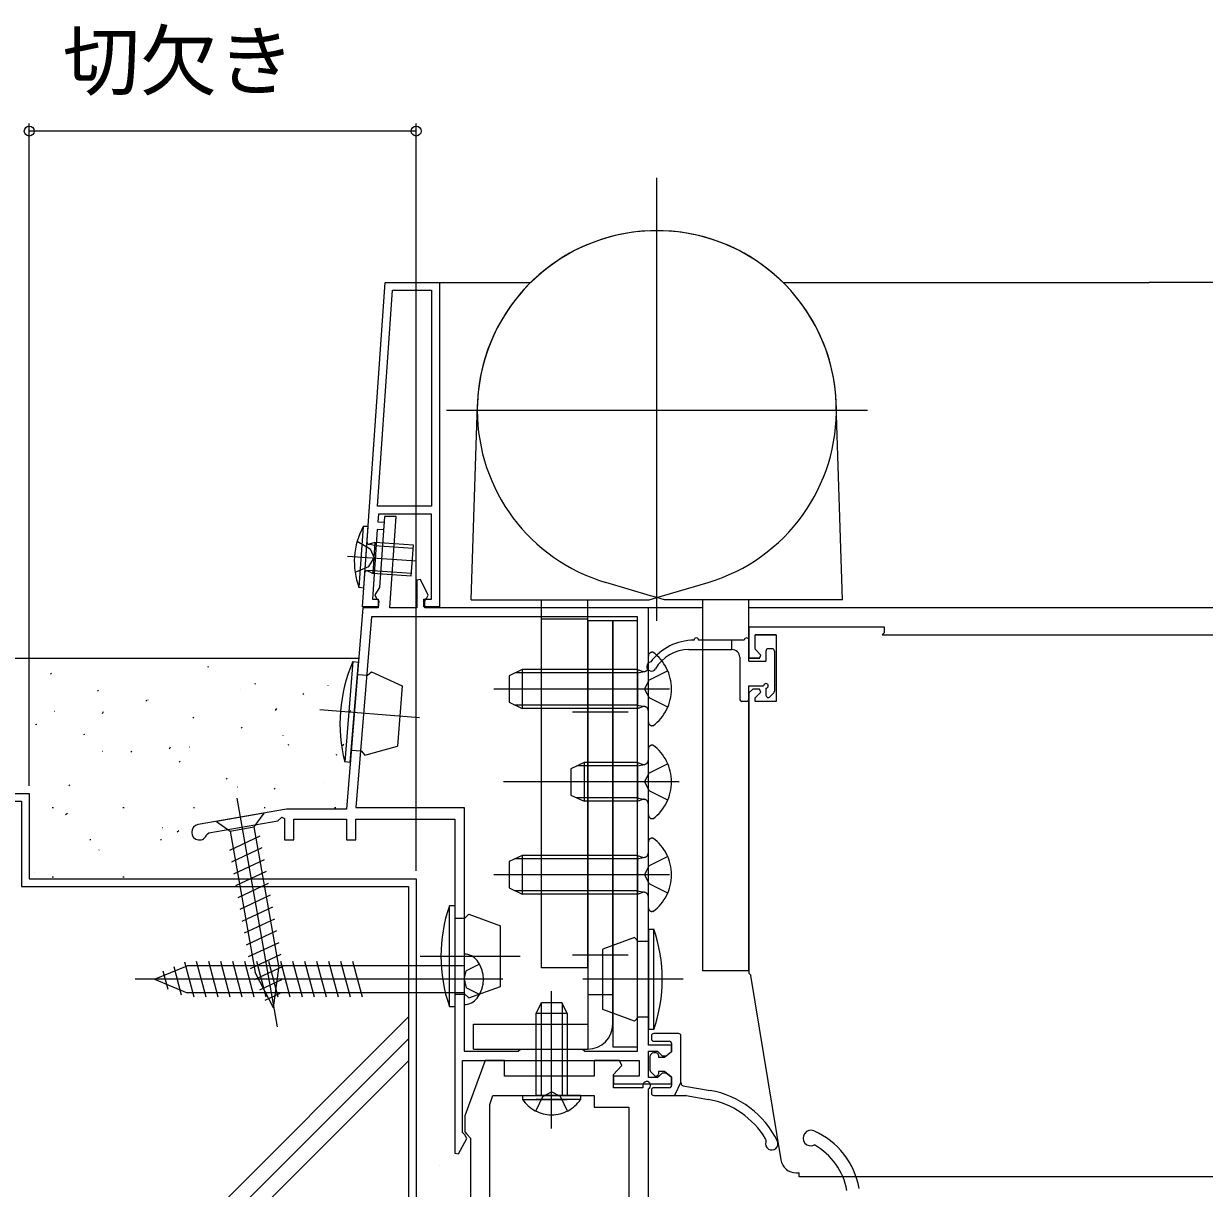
# Model space of a CAD drawing. Units: millimetres, scale not verified. Extents: x -525 to 525, y -783 to 779.
# Drawn here: x -214.7 to -62.2, y -164.8 to -14.4 of the extents above; entities that cross this region are included whole.
import ezdxf
from ezdxf.enums import TextEntityAlignment as Align

# ---------------------------------------------------------------- set-up
doc = ezdxf.new("R2010")
doc.units = ezdxf.units.MM
doc.header["$LTSCALE"] = 4
doc.linetypes.add('DOUBLE_CHAIN2', pattern=[12.8, 9, -1, 0.6, -0.6, 0.6, -1])
for name, color, linetype in [('0-2_YKK_11', 7, 'Continuous'), ('0-3_YKK_11E', 7, 'Continuous'), ('0-4_YKK_12', 2, 'Continuous'), ('0-5_YKK_13', 4, 'Continuous'), ('0-7_YKK_D', 6, 'Continuous'), ('0-9_YSS_K', 3, 'Continuous')]:
    doc.layers.add(name, color=color, linetype=linetype)
doc.styles.add('ＭＳ ゴシック', font='')
doc.styles.get('ＭＳ ゴシック').set_extended_font_data('MS Gothic')

msp = doc.modelspace()

# ---------------------------------------------------------------- linework, layer by layer
at = {"layer": '0-2_YKK_11'}
for points in [[(-170.922, -89.747), (-168, -47.847), (-161, -47.847), (-161, -89.747), (-163, -89.747), (-163, -88.747), (-162, -88.747), (-162, -77.747), (-168.882, -77.747), (-168.952, -78.749), (-168.154, -78.805), (-168.223, -79.803), (-169.021, -79.747), (-169.649, -88.747), (-168.9, -88.747), (-168.9, -89.747)], [(-169.013, -76.747), (-167.067, -48.847), (-162, -48.847), (-162, -76.747)], [(-135.4, -147.147), (-135.4, -91.047), (-169.793, -91.047), (-171.78, -115.647), (-157.8, -115.647), (-157.8, -147.147), (-150.8, -147.147), (-150.5, -146.847), (-142.5, -146.847), (-142.2, -147.147)], [(-154.5, -182.047), (-154.5, -153.998), (-154.08, -152.847), (-141, -152.847), (-141, -154.347), (-136.5, -154.347), (-136.5, -182.047)]]:
    msp.add_lwpolyline(points, close=True, dxfattribs=at)
for points in [[(-134, -146.347), (-134, -89.847), (-162.9, -89.847), (-162.9, -88.939), (-162.65, -88.643), (-162.432, -88.213), (-163.438, -86.201), (-163.9, -86.31), (-163.9, -89.847), (-167.397, -89.847), (-166.597, -78.047), (-168.1, -78.047), (-168.724, -87.249), (-169.349, -88.18), (-169.12, -88.646), (-168.84, -88.966), (-168.9, -89.847), (-170.9, -89.847), (-173, -115.847), (-180.745, -115.847), (-192.174, -117.862)], [(-191.046, -119.148), (-190.812, -118.942), (-181.891, -117.369), (-181.346, -116.912), (-181, -117.074), (-181, -119.847), (-179.8, -119.847), (-179.8, -117.147), (-173, -117.147), (-173, -119.847), (-171.8, -119.847), (-171.8, -117.147), (-159, -117.147), (-159, -160.279), (-158.551, -160.396), (-157.438, -158.393), (-157.7, -157.947), (-158, -157.647), (-158, -148.347), (-135.2, -148.347), (-135.2, -150.347), (-138.5, -150.347), (-138.5, -151.347), (-131, -151.347), (-131, -150.534), (-131.7, -149.947), (-132.2, -149.947), (-132.5, -150.247), (-132.8, -150.547), (-134, -150.547), (-134, -147.147), (-132.8, -147.147), (-132.5, -147.447), (-132.2, -147.747), (-131.7, -147.747), (-131, -147.16), (-131, -146.347), (-134, -146.347)], [(-134.7, -151.547), (-134.7, -151.847), (-138.5, -151.847), (-138.5, -150.147), (-137.443, -148.976), (-137.722, -148.347), (-141, -148.347), (-141, -150.347), (-152.6, -150.347), (-152.6, -148.347), (-155.1, -148.347), (-157.7, -155.476), (-157.7, -157.553), (-157.438, -157.851), (-157, -158.347), (-157, -182.047), (-159, -182.047), (-159, -200.347)], [(-134, -176.347), (-134, -152.005)]]:
    msp.add_lwpolyline(points, dxfattribs=at)
for centre, radius, start, end in [((-192, -118.847), 1, 99.99999, 342.51355), ((-134.2, -151.547), 0.5, 293.57816, 179.99997)]:
    msp.add_arc(centre, radius, start, end, dxfattribs=at)
at = {"layer": '0-3_YKK_11E'}
for p, q in [((-121, -96.347), (-121, -92.347)), ((-117.5, -93.347), (-120.2, -93.347)), ((-119.624, -96.347), (-121, -96.347)), ((-114.902, -162.847), (-114.5, -162.847))]:
    msp.add_line(p, q, dxfattribs=at)
for points in [[(-103.8, -93.347), (-103.5, -93.047), (-103.5, -92.347), (-121, -92.347), (-121, -96.347), (-119.624, -96.347), (-119.464, -95.959), (-120.2, -95.223), (-120.2, -93.347), (-117.5, -93.347), (-117.5, -101.947), (-120.2, -101.947), (-120.2, -101.471), (-119.464, -100.735), (-119.624, -100.347), (-120.5, -100.347), (-121, -100.847)], [(-121, -100.797), (-121, -137.047), (-120.7, -137.347), (-120.8, -137.347), (-116.876, -161.172)]]:
    msp.add_lwpolyline(points, dxfattribs=at)
msp.add_arc((-114.902, -160.847), 2, 189.35298, 270, dxfattribs=at)
at = {"layer": '0-4_YKK_12'}
for p, q in [((-161.5, -47.847), (-149.209, -47.847)), ((-116.591, -47.847), (-69.307, -47.847)), ((-0.501, -47.847), (-69.307, -47.847)), ((-127, -89.847), (-134.5, -89.847)), ((-0.502, -89.847), (-121, -89.847))]:
    msp.add_line(p, q, dxfattribs=at)
at = {"layer": '0-5_YKK_13'}
for p, q in [((-132.9, -91.547), (-132.9, -34.314)), ((-156.9, -88.847), (-156.088, -63.601)), ((-108.9, -88.847), (-109.712, -63.601)), ((-160.1, -64.347), (-105.7, -64.347)), ((-170.842, -79.368), (-171.391, -87.237)), ((-170.197, -79.357), (-170.842, -79.368)), ((-170.754, -87.337), (-170.197, -79.357)), ((-171.62, -81.262), (-169.954, -82.236)), ((-169.365, -81.8), (-170.182, -81.632)), ((-169.339, -81.421), (-170.088, -81.628)), ((-169.954, -82.236), (-169.426, -83.42)), ((-169.339, -81.421), (-169.617, -85.412)), ((-169.365, -81.8), (-164.377, -82.147)), ((-172.895, -83.178), (-163.978, -83.8)), ((-172.895, -83.178), (-163.978, -83.8)), ((-170.113, -84.52), (-169.426, -83.42)), ((-171.898, -85.253), (-170.113, -84.52)), ((-169.591, -85.034), (-170.423, -85.087)), ((-169.617, -85.412), (-170.331, -85.103)), ((-164.629, -85.76), (-169.617, -85.412)), ((-169.591, -85.034), (-164.603, -85.381)), ((-133.71, -88.309), (-139.509, -86.586)), ((-132.9, -88.55), (-126.291, -86.586)), ((-170.754, -87.337), (-171.391, -87.237)), ((-132.9, -88.55), (-133.71, -88.309)), ((-156.9, -88.847), (-133.9, -88.847)), ((-147.8, -136.347), (-147.8, -88.847)), ((-141.8, -136.347), (-141.8, -88.847)), ((-133.9, -88.847), (-132.9, -88.55)), ((-131.9, -88.847), (-132.9, -88.55)), ((-108.9, -88.847), (-131.9, -88.847)), ((-127, -88.847), (-127, -136.747)), ((-121, -95.847), (-121, -88.847)), ((-141.8, -91.347), (-147.8, -91.347)), ((-138.6, -143.647), (-138.6, -91.547)), ((-121.6, -94.047), (-127.5, -94.047)), ((-123.2, -95.247), (-123.2, -94.047)), ((-121, -96.747), (-121, -94.047)), ((-103.8, -93.347), (-69.307, -93.347)), ((-69.307, -93.347), (-0.502, -93.347)), ((-128.75, -95.247), (-123.2, -95.247)), ((-118.8, -95.447), (-118.8, -96.747)), ((-118, -95.147), (-118.5, -95.147)), ((-117.7, -95.447), (-117.7, -100.647)), ((-172.179, -96.811), (-173.226, -109.768)), ((-172.514, -109.826), (-171.467, -96.868)), ((-172.179, -96.811), (-171.467, -96.868)), ((-122.2, -96.247), (-122.2, -101.647)), ((-121, -96.747), (-118.8, -96.747)), ((-165.795, -99.927), (-166.424, -107.717)), ((-131.251, -100.347), (-153.951, -100.347)), ((-121, -101.647), (-121, -99.947)), ((-121, -99.947), (-119.1, -99.947)), ((-118.8, -100.247), (-118.8, -101.147)), ((-121.3, -101.947), (-121.9, -101.947)), ((-121, -136.747), (-121, -100.847)), ((-118.288, -101.359), (-117.788, -100.859)), ((-176.462, -102.986), (-163.572, -104.027)), ((-136.6, -103.347), (-143.8, -103.347)), ((-172.514, -109.826), (-172.385, -108.231)), ((-172.514, -109.826), (-173.226, -109.768)), ((-130, -112.347), (-152.699, -112.347)), ((-187.191, -114.445), (-181.982, -143.989)), ((-183.704, -116.369), (-184.962, -118.164)), ((-188.015, -118.703), (-184.796, -136.955)), ((-184.962, -118.164), (-181.743, -136.417)), ((-184.194, -119.35), (-188.135, -121.188)), ((-183.924, -120.88), (-187.865, -122.717)), ((-183.655, -122.409), (-187.595, -124.246)), ((-183.385, -123.938), (-187.326, -125.776)), ((-131.251, -124.347), (-153.951, -124.347)), ((-183.115, -125.468), (-187.056, -127.305)), ((-182.846, -126.997), (-186.787, -128.834)), ((-182.576, -128.526), (-186.517, -130.364)), ((-159, -128.347), (-159.714, -128.347)), ((-159.714, -141.347), (-159.714, -128.347)), ((-159, -128.347), (-159, -129.947)), ((-159, -128.347), (-159, -141.347)), ((-182.306, -130.055), (-186.247, -131.893)), ((-153.1, -138.755), (-153.1, -130.939)), ((-182.037, -131.585), (-185.978, -133.422)), ((-134, -131.347), (-133.286, -131.347)), ((-134, -131.347), (-134, -132.947)), ((-134, -131.347), (-134, -144.347)), ((-133.286, -144.347), (-133.286, -131.347)), ((-181.767, -133.114), (-185.708, -134.952)), ((-139.9, -141.755), (-139.9, -133.939)), ((-192.684, -140.147), (-193.894, -135.634)), ((-191.132, -140.147), (-192.364, -135.547)), ((-189.579, -140.147), (-190.811, -135.547)), ((-188.026, -140.147), (-189.258, -135.547)), ((-186.473, -140.147), (-187.705, -135.547)), ((-184.92, -140.147), (-186.152, -135.547)), ((-181.497, -134.643), (-185.438, -136.481)), ((-183.367, -140.147), (-184.6, -135.547)), ((-181.814, -140.147), (-183.047, -135.547)), ((-180.261, -140.147), (-181.494, -135.547)), ((-178.708, -140.147), (-179.941, -135.547)), ((-177.155, -140.147), (-178.388, -135.547)), ((-175.602, -140.147), (-176.835, -135.547)), ((-174.05, -140.147), (-175.282, -135.547)), ((-172.497, -140.147), (-173.729, -135.547)), ((-170.944, -140.147), (-172.176, -135.547)), ((-163.486, -134.847), (-150.554, -134.847)), ((-157.8, -134.597), (-157.8, -141.097)), ((-136.6, -134.708), (-143.8, -134.708)), ((-197.8, -137.847), (-193.575, -136.097)), ((-197.8, -137.847), (-193.575, -136.097)), ((-196.053, -139.166), (-196.689, -136.792)), ((-194.306, -139.889), (-195.292, -136.213)), ((-157.8, -136.097), (-193.575, -136.097)), ((-181.228, -136.173), (-184.926, -137.897)), ((-182.416, -141.527), (-184.796, -136.955)), ((-182.416, -141.527), (-184.796, -136.955)), ((-182.416, -141.527), (-181.743, -136.417)), ((-157.8, -137.847), (-157.528, -136.755)), ((-155.808, -135.897), (-157.528, -136.755)), ((-141.8, -136.347), (-147.8, -136.347)), ((-121, -136.747), (-127, -136.747)), ((-152.8, -137.847), (-200.3, -137.847)), ((-197.8, -137.847), (-193.575, -139.597)), ((-181.384, -137.901), (-184.233, -139.229)), ((-157.8, -137.847), (-157.528, -138.939)), ((-129.514, -137.847), (-142.446, -137.847)), ((-157.8, -139.597), (-193.575, -139.597)), ((-181.616, -139.664), (-183.539, -140.561)), ((-155.808, -139.797), (-157.528, -138.939)), ((-146.5, -157.131), (-146.5, -139.363)), ((-138.6, -139.847), (-141.8, -139.847)), ((-159.714, -141.347), (-159, -141.347)), ((-156.6, -143.647), (-141.8, -143.647)), ((-156.6, -146.847), (-156.6, -143.647)), ((-141.8, -143.647), (-141.8, -146.847)), ((-133.286, -144.347), (-134, -144.347)), ((-130.1, -144.847), (-133.3, -144.847)), ((-133.6, -145.147), (-133.6, -145.547)), ((-133.3, -145.847), (-131.3, -145.847)), ((-131, -146.147), (-131, -147.197)), ((-129.8, -151.147), (-129.8, -145.147)), ((-156.6, -146.847), (-141.8, -146.847)), ((-133.8, -147.847), (-133.8, -149.547)), ((-133, -147.347), (-133.3, -147.347)), ((-132.7, -147.647), (-132.7, -147.947)), ((-131.9, -147.947), (-132.7, -147.947)), ((-131, -147.197), (-131.9, -147.947)), ((-133.212, -150.259), (-133.712, -149.759)), ((-131.9, -149.747), (-132.7, -149.747)), ((-132.7, -149.747), (-132.7, -150.047)), ((-131, -150.497), (-131.9, -149.747)), ((-131, -150.497), (-131, -151.547)), ((-133.6, -152.147), (-133.6, -152.547)), ((-131.3, -151.847), (-133.3, -151.847)), ((-129.8, -151.147), (-130.6, -152.847)), ((-129.3, -151.647), (-126.006, -152.186)), ((-133.3, -152.847), (-129.159, -152.847)), ((-129.106, -152.852), (-126.217, -153.368)), ((-114.5, -163.347), (-114.5, -162.847)), ((-95.003, -163.347), (-114.5, -163.347)), ((-69.307, -163.347), (-114.5, -163.347)), ((-0.502, -163.347), (-69.307, -163.347))]:
    msp.add_line(p, q, dxfattribs=at)
at = {"layer": '0-5_YKK_13', "linetype": 'DOUBLE_CHAIN2'}
for p, q in [((-134, -104.597), (-134, -96.097)), ((-133.4, -95.597), (-133.5, -95.597)), ((-150.3, -97.847), (-152, -98.647)), ((-152, -98.647), (-152, -102.047)), ((-135.4, -98.28), (-151.22, -98.28)), ((-135.4, -97.847), (-150.3, -97.847)), ((-150.3, -97.847), (-150.3, -102.847)), ((-135.4, -97.847), (-135.4, -102.847)), ((-135.4, -97.847), (-134.805, -98.063)), ((-135.4, -98.28), (-134.477, -98.087)), ((-131.488, -97.997), (-133.905, -99.202)), ((-134.514, -100.347), (-133.905, -99.202)), ((-134.514, -100.347), (-133.905, -101.492)), ((-152, -102.047), (-150.3, -102.847)), ((-131.488, -102.697), (-133.905, -101.492)), ((-135.4, -102.414), (-151.22, -102.414)), ((-135.4, -102.847), (-150.3, -102.847)), ((-135.4, -102.414), (-134.477, -102.607)), ((-135.4, -102.847), (-134.805, -102.631)), ((-133.4, -105.097), (-133.5, -105.097)), ((-134, -116.597), (-134, -108.097)), ((-133.4, -107.597), (-133.5, -107.597)), ((-142.3, -109.847), (-144, -110.647)), ((-135.4, -109.847), (-142.3, -109.847)), ((-142.3, -109.847), (-142.3, -114.847)), ((-135.4, -109.847), (-135.4, -114.847)), ((-135.4, -109.847), (-134.805, -110.063)), ((-144, -110.647), (-144, -114.047)), ((-135.4, -110.28), (-143.22, -110.28)), ((-135.4, -110.28), (-134.477, -110.087)), ((-134.514, -112.347), (-133.905, -111.202)), ((-131.488, -109.997), (-133.905, -111.202)), ((-134.514, -112.347), (-133.905, -113.492)), ((-144, -114.047), (-142.3, -114.847)), ((-135.4, -114.414), (-143.22, -114.414)), ((-135.4, -114.414), (-134.477, -114.607)), ((-131.488, -114.697), (-133.905, -113.492)), ((-135.4, -114.847), (-142.3, -114.847)), ((-135.4, -114.847), (-134.805, -114.631)), ((-133.4, -117.097), (-133.5, -117.097)), ((-134, -128.597), (-134, -120.097)), ((-133.4, -119.597), (-133.5, -119.597)), ((-150.3, -121.847), (-152, -122.647)), ((-135.4, -121.847), (-150.3, -121.847)), ((-150.3, -121.847), (-150.3, -126.847)), ((-135.4, -121.847), (-135.4, -126.847)), ((-135.4, -121.847), (-134.805, -122.063)), ((-131.488, -121.997), (-133.905, -123.202)), ((-152, -122.647), (-152, -126.047)), ((-135.4, -122.28), (-151.22, -122.28)), ((-135.4, -122.28), (-134.477, -122.087)), ((-134.514, -124.347), (-133.905, -123.202)), ((-134.514, -124.347), (-133.905, -125.492)), ((-152, -126.047), (-150.3, -126.847)), ((-135.4, -126.414), (-151.22, -126.414)), ((-135.4, -126.414), (-134.477, -126.607)), ((-135.4, -126.847), (-134.805, -126.631)), ((-131.488, -126.697), (-133.905, -125.492)), ((-135.4, -126.847), (-150.3, -126.847)), ((-133.4, -129.097), (-133.5, -129.097)), ((-148.5, -142.247), (-147.8, -140.847)), ((-147.846, -140.938), (-147.846, -152.847)), ((-147.8, -140.847), (-145.2, -140.847)), ((-144.5, -142.247), (-145.2, -140.847)), ((-145.154, -140.938), (-145.154, -152.847)), ((-144.5, -142.247), (-148.5, -142.247)), ((-144.5, -142.247), (-144.5, -152.847)), ((-150.25, -152.847), (-144.5, -152.847)), ((-150.25, -152.847), (-150.25, -153.356)), ((-150.25, -153.356), (-144.5, -153.356)), ((-142.75, -153.356), (-148.5, -153.356)), ((-142.75, -152.847), (-142.75, -153.356))]:
    msp.add_line(p, q, dxfattribs=at)
at = {"layer": '0-5_YKK_13'}
for points in [[(-164.629, -85.76), (-164.351, -81.769), (-169.339, -81.421)], [(-138.6, -91.547), (-141.8, -91.547), (-141.8, -143.647)], [(-171.596, -98.463), (-170.3, -98.568), (-169.761, -98.109), (-165.795, -99.927)], [(-172.385, -108.231), (-171.089, -108.336), (-170.631, -108.874), (-166.424, -107.717)], [(-183.704, -116.369), (-189.81, -117.445), (-188.015, -118.703), (-184.962, -118.164)], [(-159, -129.947), (-157.7, -129.947), (-157.2, -129.447), (-153.1, -130.939)], [(-134, -132.947), (-135.3, -132.947), (-135.8, -132.447), (-139.9, -133.939)], [(-159, -139.747), (-157.7, -139.747), (-157.2, -140.247), (-153.1, -138.755)], [(-134, -142.747), (-135.3, -142.747), (-135.8, -143.247), (-139.9, -141.755)]]:
    msp.add_lwpolyline(points, dxfattribs=at)
msp.add_lwpolyline([(-135.4, -91.547), (-138.6, -91.547), (-138.6, -146.547), (-135.4, -146.547)], close=True, dxfattribs=at)
at = {"layer": '0-5_YKK_13', "linetype": 'DOUBLE_CHAIN2'}
for points in [[(-142.75, -152.847), (-148.5, -152.847), (-148.5, -142.247)], [(-148.55, -154.856), (-147.645, -153.001), (-146.5, -152.392)], [(-144.45, -154.856), (-145.355, -153.001), (-146.5, -152.392)]]:
    msp.add_lwpolyline(points, dxfattribs=at)
at = {"layer": '0-5_YKK_13'}
for centre, radius, start, end in [((-132.9, -64.347), 23.2, 1.84219, 180), ((-132.9, -64.347), 23.2, 0, 178.15781), ((-132.9, -64.347), 23.2, 286.55113, 1.84219), ((-132.9, -64.347), 23.2, 180, 253.44887), ((-162.495, -83.904), 9.5, 151.48355, 200.539), ((-170.142, -81.436), 0.2, 176.01128, 285.43313), ((-170.41, -85.286), 0.2, 66.58942, 176.01128), ((-128.093, -101.047), 7, 90.0535, 143.21489), ((-127.8, -94.047), 0.3, 0, 180.00058), ((-121.3, -94.047), 0.3, 0, 180), ((-128.75, -100.247), 5, 90, 149.9995), ((-123.2, -96.247), 1, 0, 90), ((-118.5, -95.447), 0.3, 90, 180), ((-118, -95.447), 0.3, 0, 90), ((-153.849, -104.812), 20, 156.41671, 194.34786), ((-133.6, -97.447), 0.6, 99.5609, 329.9995), ((-118.8, -99.947), 0.3, 270, 180), ((-118, -100.647), 0.3, 315, 0), ((-121.9, -101.647), 0.3, 180, 270), ((-121.3, -101.647), 0.3, 270, 0), ((-118.5, -101.147), 0.3, 180, 315), ((-140.8, -134.847), 20, 161.03444, 198.96559), ((-152.2, -137.847), 20, 341.03441, 18.96556), ((-157.788, -136.697), 2.1, 37.24917, 90.33888), ((-159.3, -137.847), 4, 322.75083, 37.24917), ((-157.788, -138.997), 2.1, 269.66112, 322.75083), ((-141.8, -143.647), 3.2, 270, 0), ((-133.3, -145.147), 0.3, 90, 180), ((-130.1, -145.147), 0.3, 0, 90), ((-133.3, -145.547), 0.3, 180, 270), ((-131.3, -146.147), 0.3, 0, 90), ((-133.3, -147.847), 0.5, 90, 180), ((-133, -147.647), 0.3, 0, 90), ((-133.5, -149.547), 0.3, 180, 225), ((-133, -150.047), 0.3, 225, 0), ((-133.3, -152.147), 0.3, 90, 180), ((-133.3, -152.547), 0.3, 180, 270), ((-131.3, -151.547), 0.3, 270, 0), ((-129.3, -151.147), 0.5, 180, 270), ((-128.116, -164), 12, 25.98167, 79.87533), ((-129.159, -153.147), 0.3, 79.87533, 90), ((-128.116, -164), 10.8, 30.98748, 79.87533), ((-119.286, -158.697), 0.5, 342.24522, 30.98748), ((-113, -158.347), 1, 66.24163, 296.78043), ((-116.626, -166.584), 10, 10, 66.24163), ((-118.047, -159.093), 0.8, 162.24522, 25.98167), ((-116.626, -166.584), 8.4, 10, 60.96806)]:
    msp.add_arc(centre, radius, start, end, dxfattribs=at)
at = {"layer": '0-5_YKK_13', "linetype": 'DOUBLE_CHAIN2'}
for centre, radius, start, end in [((-133.5, -96.097), 0.5, 90, 180), ((-136.9, -100.347), 5.9, 306.38156, 53.61844), ((-134.6, -97.499), 0.6, 250.03043, 0), ((-134.6, -103.195), 0.6, 0, 109.96957), ((-133.5, -104.597), 0.5, 180, 270), ((-133.5, -108.097), 0.5, 90, 180), ((-136.9, -112.347), 5.9, 306.38156, 53.61844), ((-134.6, -109.499), 0.6, 250.03043, 0), ((-134.6, -115.195), 0.6, 0, 109.96957), ((-133.5, -116.597), 0.5, 180, 270), ((-133.5, -120.097), 0.5, 90, 180), ((-136.9, -124.347), 5.9, 306.38156, 53.61844), ((-134.6, -121.499), 0.6, 250.03043, 0), ((-134.6, -127.195), 0.6, 0, 109.96957), ((-133.5, -128.597), 0.5, 180, 270), ((-146.5, -150.82), 4.527, 214.06671, 325.93329)]:
    msp.add_arc(centre, radius, start, end, dxfattribs=at)
at = {"layer": '0-7_YKK_D'}
for p, q in [((-213.998, -112.847), (-213.998, -27.287)), ((-164, -123.845), (-164, -27.287)), ((-164, -28.287), (-213.998, -28.287))]:
    msp.add_line(p, q, dxfattribs=at)
for centre in [(-213.998, -28.287), (-164, -28.287)]:
    msp.add_circle(centre, 0.637, dxfattribs=at)
at = {"layer": '0-9_YSS_K'}
for p, q in [((-355, -96.347), (-171.425, -96.347)), ((-190.932, -97.496), (-190.801, -97.424)), ((-211.24, -98.369), (-211.108, -98.297)), ((-205.166, -100.571), (-205.034, -100.499)), ((-186.66, -100.432), (-186.64, -100.41)), ((-184.858, -99.699), (-184.726, -99.627)), ((-175.377, -99.878), (-175.357, -99.855)), ((-198.936, -101.869), (-198.804, -101.797)), ((-198.643, -101.769), (-198.623, -101.747)), ((-178.628, -100.996), (-178.497, -100.924)), ((-210.726, -103.218), (-210.706, -103.195)), ((-204.532, -103.513), (-204.392, -103.248)), ((-182.157, -103.125), (-182.016, -102.859)), ((-172.554, -103.198), (-172.422, -103.126)), ((-213.169, -104.944), (-213.037, -104.872)), ((-192.862, -104.071), (-192.73, -103.999)), ((-206.94, -106.241), (-206.808, -106.169)), ((-186.632, -105.368), (-186.5, -105.296)), ((-181.202, -106.381), (-181.182, -106.358)), ((-195.864, -108.087), (-195.724, -107.821)), ((-193.285, -107.829), (-193.265, -107.807)), ((-180.558, -107.57), (-180.426, -107.499)), ((-173.488, -107.698), (-173.348, -107.433)), ((-204.568, -108.384), (-204.548, -108.361)), ((-200.865, -108.443), (-200.733, -108.371)), ((-194.636, -109.74), (-194.504, -109.669)), ((-174.328, -108.868), (-174.196, -108.796)), ((-208.869, -112.816), (-208.737, -112.744)), ((-188.561, -111.943), (-188.429, -111.871)), ((-175.844, -112.44), (-175.824, -112.418)), ((-355, -113.847), (-213.998, -113.847)), ((-213.998, -113.847), (-213.998, -124.845)), ((-187.127, -112.995), (-187.107, -112.973)), ((-182.332, -113.24), (-182.2, -113.168)), ((-211.014, -115.646), (-210.864, -115.646)), ((-201.894, -115.646), (-201.744, -115.646)), ((-192.774, -115.646), (-192.624, -115.646)), ((-187.407, -114.919), (-187.379, -114.909)), ((-183.654, -115.646), (-183.504, -115.646)), ((-174.534, -115.646), (-174.384, -115.646)), ((-209.31, -116.564), (-209.06, -116.398)), ((-196.767, -118.234), (-196.739, -118.224)), ((-194.902, -118.781), (-194.652, -118.615)), ((-206.169, -119.771), (-206.019, -119.771)), ((-197.049, -119.771), (-196.899, -119.771)), ((-204.997, -121.148), (-204.968, -121.138)), ((-213.998, -124.845), (-164, -124.845)), ((-213.367, -124.112), (-213.339, -124.102)), ((-211.014, -124.616), (-210.864, -124.616)), ((-201.894, -124.616), (-201.744, -124.616)), ((-164, -124.845), (-164, -248.847)), ((-165, -142.7), (-270.147, -247.847)), ((-165, -145.528), (-267.319, -247.847)), ((-165, -148.357), (-264.49, -247.847)), ((-161.002, -161.845), (-161, -161.847))]:
    msp.add_line(p, q, dxfattribs=at)
msp.add_lwpolyline([(-355, -114.847), (-214.998, -114.847), (-214.998, -125.845), (-165, -125.845), (-165, -247.847), (-355, -247.847)], dxfattribs=at)

# ---------------------------------------------------------------- texts
at = {"layer": '0-7_YKK_D', "style": 'ＭＳ ゴシック'}
msp.add_text('切欠き', height=7.331, dxfattribs=at).set_placement((-209.681, -25.094), align=Align.BOTTOM_LEFT)

doc.saveas('drawing.dxf')
